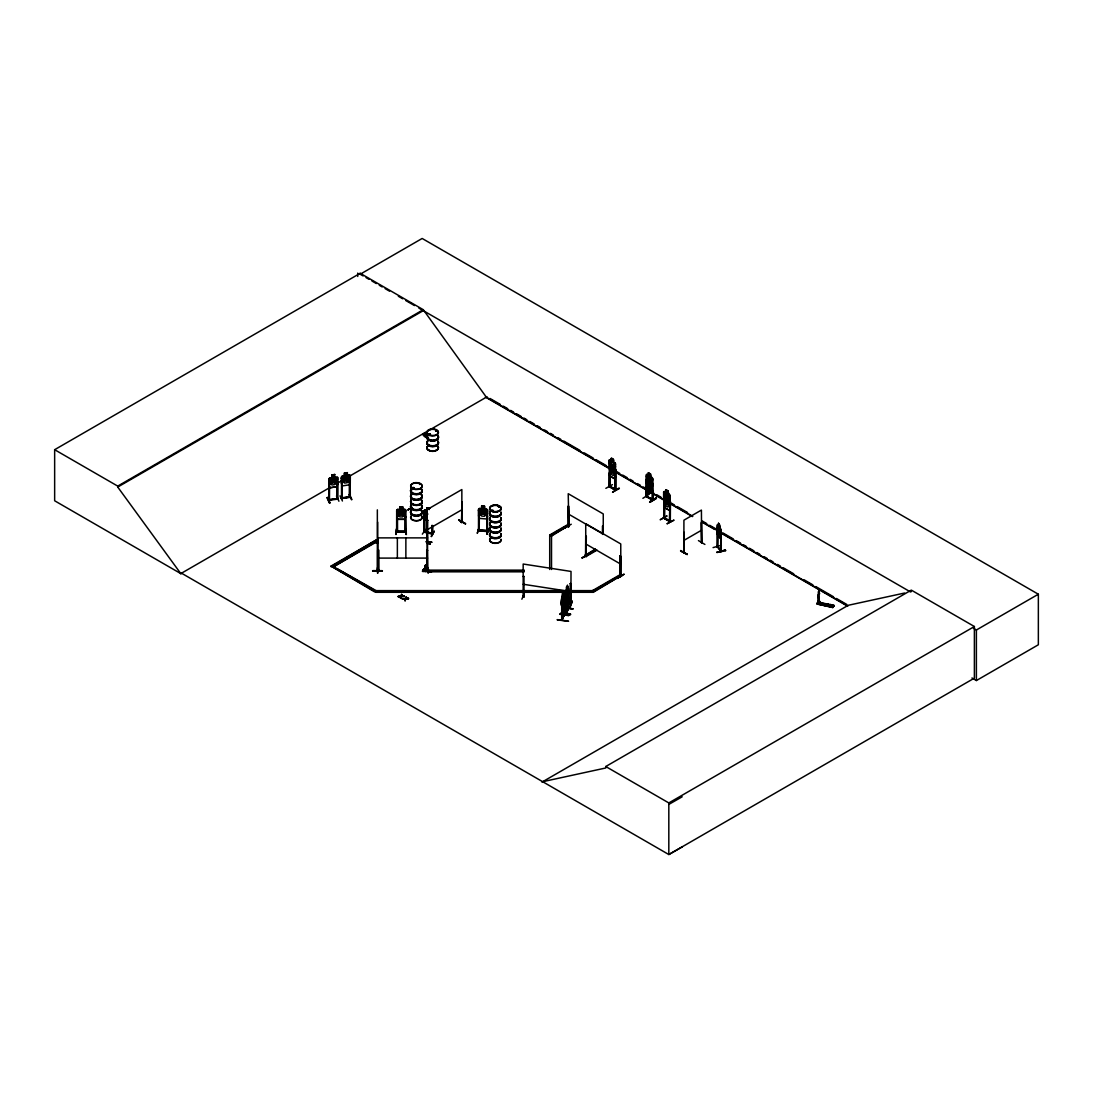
<?xml version="1.0" encoding="UTF-8"?>
<svg xmlns="http://www.w3.org/2000/svg" width="1093" height="1093" viewBox="0 0 1093 1093"><rect width="100%" height="100%" fill="white"/><g stroke="black" fill="none" stroke-linecap="round" stroke-linejoin="round"><path stroke-width="1.5" d="M615.496 470.769L615.578 463.992L609.812 459.811L609.033 460.358L609.607 469.949L614.744 472.818M609.744 459.852L611.37 460.781C609.47 456.095 615.236 459.251 613.323 461.97L614.416 463.418L614.362 468.091L613.255 469.471L611.233 468.323L610.154 465.714L611.315 458.158L613.501 459.388L613.405 461.929L614.853 462.749M663.588 498.613L663.67 491.905L664.448 491.358L670.282 495.539L669.353 504.379L664.243 501.482L663.67 491.905M666.006 492.315L666.02 489.814M668.11 493.421L668.137 490.921L665.883 489.732L664.79 497.247L665.856 499.87L667.891 501.018L668.998 499.624L669.039 494.965L667.987 491.003L665.951 489.855M670.214 502.261L669.517 494.227M818.056 596.341L818.52 603.104L819.285 601.997L819.094 590.562L819.285 592.843M425.655 568.934C424.043 557.69 431.052 573.975 424.453 570.437L425.778 564.944M818.548 601.519L819.928 601.478L817.66 601.601L818.343 601.778M818.151 595.958L818.411 593.923L818.179 595.494M818.52 593.95L818.425 591.86M717.145 546.746L717.937 547.074M717.172 546.801L717.555 545.913L717.896 547.142M720.874 550.421L721.298 551.487L717.213 546.049M721.325 550.681L720.915 551.541M561.98 607.093L561.638 605.126L561.993 606.97C567.431 587.884 561.884 612.954 561.583 605.112M567.991 596.436C569.357 586.832 566.379 605.782 565.901 598.458M563.797 614.908C565.928 612.831 559.575 622.791 562.349 619.062M564.343 594.961L563.756 615.523M562.376 605.905L563.155 591.737L562.376 593.458L562.021 620.305L564.371 614.457M565.832 613.474L565.805 591.819L567.991 586.422L567.349 587.556M566.461 613.132L566.461 612.531M557.239 619.881C573.647 622.067 571.011 621.398 557.348 619.622M561.406 613.187C589.004 617.695 542.77 609.429 570.382 614.594M561.529 612.9L570.478 614.321M561.529 612.572L570.505 613.924M817.591 602.912L817.796 601.232M425.109 570.751L425.587 565.19L424.453 570.437M563.51 598.991L562.403 603.418L563.51 594.346M680.679 550.517L687.265 554.274M562.444 595.945L561.611 598.513L563.769 593.075L564.207 615.591M561.706 605.208C557.881 604.169 566.68 587.884 563.155 594.223M425.655 564.972L424.152 569.972M377.249 542.797L377.754 541.622M377.768 542.797L377.713 541.691M377.345 570.286L377.672 571.024L377.659 550.257M377.345 509.857L377.345 571.024L377.672 570.232M427.418 543.153L431.803 542.224L427.158 542.237M427.418 570.15L426.653 570.614L427.623 570.368M426.898 507.753L429.781 508.327L426.898 507.753L427.418 570.888M720.478 538.453L717.541 534.682L717.145 531.717L717.623 534.668L720.478 538.453L720.902 536.526M429.727 433.853C431.94 435.916 426.461 433.566 430.478 434.413M419.452 484.472L420.204 484.049M435.656 430.724L436.462 430.451L435.82 430.82M435.82 430.71L436.544 430.601L435.56 430.601M493.189 510.376L491.686 510.144L492.11 510.896M498.859 506.906L498.353 506.619M499.159 506.565L499.282 506.851M562.021 597.639L562.403 595.958L562.116 620.209M566.598 589.291L566.57 586.777L566.188 613.638L566.434 592.898M479.362 510.499L478.488 510.622L479.362 510.499L479.212 530.952L479.212 530.214M478.529 515.841L479.458 518.396L486.549 518.956L487.587 516.552M481.562 508.464L480.141 509.324L480.141 513.97L481.644 516.074L484.472 516.292L485.975 514.42L485.975 509.789L484.472 508.832L484.486 506.291L481.644 506.127M479.048 527.659L477.272 533.357L478.912 528.015M478.433 530.651L478.638 529.873L486.822 530.515L486.617 531.294M486.713 511.087L487.546 511.141L486.713 511.087L486.822 531.253M479.458 530.201L487.642 530.638L486.59 530.774M486.986 534.122L488.27 528.397L487.054 533.739M831.199 606.683L832.347 605.016L833.932 605.385L832.729 607.558L817.113 603.992L818.247 601.956L834.014 605.631M817.127 603.992L832.866 607.339L833.932 605.385M818.042 602.612L833.863 605.864M832.716 607.558L833.016 606.902L817.482 603.459M833.699 605.877L817.947 602.393L818.343 601.123M424.303 569.48L425.56 565.04M713.06 547.607L721.366 545.229M430.096 544.259L426.188 541.923M430.15 543.904L426.188 541.636M427.322 522.495L427.322 543.262L427.431 521.703L427.664 571.817L524.285 571.817M615.523 476.794L614.799 478.789L609.853 475.906L609.197 473.132L609.73 476.001L614.84 478.898L615.591 476.753M664.489 507.453L663.834 504.679L664.366 507.548L669.476 510.445L670.228 508.286M669.476 510.445L670.296 508.341M646.086 480.879L646.837 478.72L652.002 481.576L652.685 484.431M646.154 480.838L646.878 478.83M652.002 487.259L652.753 485.21L651.934 487.3L646.769 484.445L646.154 481.548L646.769 484.445M614.717 472.832L615.578 470.714M337.614 484.062L336.63 486.617L329.813 487.82L336.726 486.754L337.737 484.117M344.418 475.51L344.418 473.023L347.396 472.613L347.301 475.209L348.763 475.81L348.763 480.455L347.301 482.669L344.541 483.092L343.079 481.33L343.079 476.685L344.541 475.633L342.423 475.81L341.508 476.903L341.481 483.516L342.41 485.907L349.323 484.841L350.334 482.218M349.323 484.841L350.306 482.15M400.298 598.049L402.128 595.098L401.596 594.373C401.91 598.103 394.464 596.218 400.94 595.999M400.83 598.363L402.128 594.674M405.093 600.822L406.391 597.133L405.189 598.868L402.361 598.814L405.189 598.458L405.093 600.822L405.107 598.8M400.94 596.409L401.596 594.373M328.651 499.597C349.637 497.37 326.657 499.515 328.938 500.539L328.884 478.761L329.854 477.805L337.737 477.436L334.786 477.013M337.71 477.381L337.614 499.146L336.712 499.282L337.614 498.203M336.617 499.105L337.614 499.146L328.829 500.28M342.246 498.271L341.262 498.394L342.15 497.766M350.143 496.564L349.227 496.454L350.225 496.304M405.817 516.866L404.765 519.394L397.62 519.394L396.677 516.866L397.688 519.257L404.697 519.257M482.901 511.661L485.606 509.666L483.693 512.371L485.716 515.39L483.092 512.863L480.469 515.063L482.45 512.262L480.551 509.27L482.86 511.647M817.345 603.664L817.291 602.653L818.876 603.008L818.78 604.019L819.928 601.478M818.315 602.106L817.263 603.787L832.962 607.202M563.797 615.646L563.674 593.062L563.141 594.223M523.984 576.435L523.096 576.489L523.984 576.435L523.998 596.846L523.151 595.753M521.867 599.21L524.134 593.936M523.998 596.327L523.014 595.999M563.004 593.403L562.54 594.428L563.209 591.887M563.127 595.193L562.403 601.423L563.114 599.838M570.204 583.594L571.011 583.717L570.204 583.594L570.191 604.06L570.915 604.169L571.011 571.434L523.178 564.029L523.164 596.778L523.889 596.887M561.802 607.066L564.015 600.098M564.248 614.867L562.28 619.212M571.024 603.391L570.327 603.035M570.109 603.063L570.819 603.418M572.308 601.068L570.382 606.67M408.058 509.953L412.006 507.644M329.826 502.917L327.49 497.411M327.408 497.78L329.895 503.012M327.422 497.452L329.84 502.602M329.389 503.067L327.039 497.848M340.005 495.867L342.437 501.004M564.726 528.042L571.243 524.23M605.85 488.339L612.435 484.623M582.241 558.017L587.46 554.971M566.721 586.927C567.95 582.46 568.401 594.66 566.598 596.751L566.201 595.603M566.721 587.761L567.199 586.736M568.018 608.992L568.251 588.239L568.647 608.528L566.283 613.542M568.387 608.965L568.565 588.294M563.947 607.735L573.06 608.842L563.947 607.325M565.901 613.542L568.633 607.749L568.018 608.255M568.319 608.514L565.873 612.859L568.319 608.514L568.237 586.763M642.889 498.312L649.379 494.132M646.851 474.376L652.753 478.529L652.753 500.266L646.031 496.577L646.086 474.922L646.851 474.376L646.346 496.454L652.986 500.102L652.289 499.706M647.015 496.099L646.264 495.675M647.001 496.017C645.744 498.859 648.395 491.29 646.947 488.366M652.958 500.061L652.302 479.526L652.084 499.966C651.032 498.162 654.242 499.911 652.289 498.968M563.373 600.808L563.537 594.578L562.909 598.267C561.816 592.72 562.212 611.014 562.895 599.401L563.319 600.877M817.755 601.355L817.742 602.94M567.909 526.334L568.661 526.73L568.223 505.991L568.005 526.43L568.906 526.566L568.825 506.332M568.661 526.198L567.936 525.569L568.661 525.993M609.047 486.631L609.361 466.287M610.017 486.153L609.334 485.716L609.949 486.03M615.004 489.322L615.004 490.06L615.004 469.771L615.824 469.976L615.673 490.361L615.605 470.099L613.419 468.05L613.487 465.522L611.233 464.334L610.222 471.807L611.301 474.417L613.337 475.564L614.43 474.184L614.43 469.539L613.337 465.604M609.361 473.023L609.457 486.522C620.032 493.503 616.425 488.421 609.334 486.453M586.094 555.954L585.438 555.572L586.408 555.831M585.438 556.31L586.408 556.569L585.725 535.994L585.534 556.405M619.963 575.546L620.482 575.833M663.697 518.219L663.984 497.821L664.12 518.041M664.585 498.162L664.421 518.56L664.12 517.303M670.46 501.509L670.296 521.908L669.859 501.168L669.558 521.525L669.927 520.623L670.528 521.771L663.793 518.232M669.558 521.525L669.859 501.168M670.214 521.17L664.421 518.027L670.419 520.937M396.458 528.766L396.008 534.518L396.527 529.149M377.481 573.115L377.427 567.759M377.877 573.101L377.932 569.658L378.957 569.658M411.296 508.3L411.392 486.563L411.323 493.271M425.587 529.477L422.335 534.149M433.252 429.098L434.03 428.415M427.008 542.524L427.418 542.046M462.066 521.498L461.492 521.839M461.929 521.265L461.205 522.427L462.175 522.167L461.861 501.824L461.615 522.509M687.265 554.629L680.529 550.94L687.292 554.247M428.142 438.32C419.234 435.506 424.726 430.437 427.404 435.547L424.808 433.661M425.245 433.443L422.868 434.563M424.152 511.77L424.931 511.948L424.917 532.359L423.961 531.444M426.939 510.185L425.573 510.868L425.573 515.5L426.994 517.809M424.931 519.844L424.084 517.126L424.931 519.844L428.319 520.446M424.917 531.622L424.111 531.212M431.148 536.444L434.358 531.048L431.516 536.567M819.285 601.997L818.411 603.076L818.37 596.833M826.718 603.732C824.272 608.173 826.636 601.874 828.303 604.265M828.303 604.101L827.155 605.754M831.281 604.784C827.947 608.856 833.604 603.882 829.696 604.415L828.562 606.082M683.876 552.716L683.917 520.186L701.419 510.076L701.651 542.715M701.433 542.893L701.419 522.372L701.72 542.756M412.471 487.861L413.482 487.437M413.946 487.847L414.11 488.257M337.71 498.381L336.917 498.572M341.344 498.408L350.225 497.042M342.15 478.065L342.15 498.504L342.232 478.242L341.344 478.188L342.232 478.242M350.088 497.028L349.309 497.37L350.306 496.482M720.615 551.063L720.574 550.285M721.271 551.405L720.902 530.774M818.999 590.616L818.411 592.105M426.885 516.784L425.915 516.647L427.773 514.093L425.969 510.95L426.912 511.155M328.911 478.816L331.848 477.477L331.821 474.922L334.786 474.526L331.848 474.977M378.943 569.863L377.959 569.863M426.653 569.877L427.65 569.836L426.68 569.617M396.527 531.745L405.708 531.745M717.186 531.758L717.636 524.64L718.538 525.87L717.814 525.924L717.814 530.57L719.618 534.86L720.205 528.78L719.139 529.695L718.101 526.102L718.893 529.941L718.074 531.854L719.153 530.829L720.246 534.627L719.659 524.872L718.497 523.246L720.997 529.818L720.997 551.555L720.615 530.843L721.257 531.212M397.688 509.447L396.773 510.281L397.647 509.311L404.738 509.311L405.817 510.185L406.323 534.518L405.817 529.149M427.732 541.281L426.871 541.472M426.871 542.21L430.191 543.836M461.205 522.386L461.929 522.003M478.625 509.215L481.658 508.559L481.562 505.977L484.582 506.209L484.568 508.764L487.601 509.816L487.396 531.594L487.533 530.856M478.57 529.9L479.212 530.187M492.875 510.527L492 510.581M498.353 506.619L498.873 506.646M609.115 460.426L609.839 459.921M611.301 466.779L609.061 466.479L609.949 466.629M651.879 491.536L652.617 491.017M650.417 493.298L651.51 485.784L650.403 483.188L648.354 482.054L647.247 483.434L647.247 488.079L648.354 489.514C648.258 498.258 650.718 489.008 651.906 491.645L652.617 491.14M663.765 498.094L664.489 497.588M378.957 570.396L378.861 550.162L378.028 550.353M426.653 570.614L426.748 569.644M396.718 530.979L397.551 531.922L397.456 511.51M405.681 531.212L396.718 531.212M405.708 511.702L404.875 511.51L404.779 531.922L404.875 530.952L405.817 531.922L396.622 531.977L396.677 510.199M425.942 570.833L426.065 565.081L427.295 570.286M523.957 596.136L523.178 596.027M652.002 481.576L652.617 484.472M646.004 487.505L646.783 488.803L646.072 487.464M648.204 489.596L646.783 488.803L651.906 491.645M646.346 476.234L646.947 476.575M650.485 476.466L650.554 473.938L648.286 472.763L647.261 480.237L648.354 482.833L650.417 483.98L651.51 482.6L651.51 477.955L650.417 474.02L648.354 472.886M652.685 478.57L651.906 477.258M652.302 479.526L652.904 479.868M646.796 496.441L652.904 499.323M652.234 499.187L646.264 496.413M652.111 499.952L652.398 499.036M649.693 501.742C669.64 489.924 636.44 510.568 656.128 497.902M650.007 502.288L656.442 498.449M826.841 604.21L826.677 605.112M684.204 532.305L684.204 552.826M704.903 544.437L698.441 540.598M609.826 465.946L614.894 468.801M665.938 495.839L668.124 497.069L665.938 495.839L664.858 503.354L665.938 505.95L667.973 507.097L669.066 505.731L667.973 497.151M664.421 497.629L670.296 501.66L669.64 501.304M664.435 507.507L669.544 510.39M427.431 521.703L427.664 521.839M461.547 522.522L462.093 501.96M458.746 520.186L465.714 523.738L459.101 519.981M426.844 541.459L427.732 541.486M427.431 541.923L426.844 509.762L461.861 489.541L461.82 522.044M430.191 544.259L427.185 542.948M615.824 469.976L615.004 469.771M609.402 485.77L609.798 486.276M609.798 486.494L615.892 489.5L615.209 489.063M609.73 486.972L609.949 473.365M619.062 487.984L612.517 492.205L619.376 488.53M602.421 534.122L602.653 525.87L603.022 534.463M585.752 555.435L586.039 556.72L586.326 536.335M588.444 554.124L581.913 557.936L587.761 554.943M664.038 517.303L664.421 517.822M664.667 517.658L663.793 517.508M667.195 523.67L674.039 520.09L667.154 523.752M619.922 556.009L620.756 556.214L620.592 576.612L619.84 576.216L619.922 556.009L620.523 556.351M619.854 575.656L620.756 575.669M620.155 555.872L620.264 576.12M617.449 578.443L624.021 574.276M181.602 573.238L180.892 573.661L54.65 500.772L54.65 449.701L360.198 273.291L423.278 309.702L486.358 397.196L608.705 467.831M360.198 273.291L360.198 274.234L422.158 238.465L1038.35 594.223L1038.35 644.774L976.391 680.543L971.964 677.974M54.65 449.701L117.73 486.112L423.278 309.702M682.196 846.911L668.82 854.535L181.52 573.197L180.796 573.606L117.73 487.054L423.278 310.644M180.796 573.606L330.25 487.314M337.614 483.065L342.027 480.524M349.391 476.261L487.068 396.786M412.061 507.357L407.744 509.844L412.061 507.78M338.147 569.344L376.088 591.258L374.817 591.996L331.042 566.078L376.088 540.065L377.372 540.803L333.597 566.721L377.372 541.445M331.042 566.721L376.088 540.065M426.844 529.982L461.861 509.762M331.042 566.078L374.817 591.354L376.088 590.63L566.338 590.63M609.033 460.358L609.703 469.894L614.758 472.668M422.895 570.013L425.696 568.196L422.895 569.822L425.696 571.639L428.716 570.013M614.812 462.722L615.578 464.033M551.514 536.062L550.244 534.696L567.745 524.585L569.029 525.323L551.514 536.062L549.711 536.062M550.244 535.324L566.297 526.061M569.029 525.323L551.514 535.433L549.711 535.433L549.711 569.48M669.381 504.365L664.312 501.427L663.752 498.599M596.669 550.339L586.449 556.241L585.179 555.504L595.384 548.973M585.179 555.504L595.384 549.601M596.669 549.711L586.449 555.599L585.179 554.861M593.007 590.343L620.756 574.317L622.026 575.055L594.291 591.709L593.007 590.343L594.291 591.081L622.026 575.055M593.007 590.971L620.756 574.959L622.026 575.697M683.917 540.407L701.419 530.296M541.964 782.123L848.236 605.29L904.662 593.021M542.674 781.7L605.754 767.983L605.754 766.521L911.302 590.111L974.382 626.521L974.382 678.125L668.82 854.535L668.82 802.931L974.382 626.521M911.302 591.573L910.592 591.996L418.879 308.103M973.467 628.297L976.391 629.992L1038.35 594.223M668.82 804.407L682.196 796.783M399.819 509.447L398.303 510.281L398.303 514.912L399.819 516.907L402.661 516.907L404.191 514.912L404.191 510.281L402.661 509.447L402.661 506.906L399.724 506.879L399.724 509.365L399.819 506.906M478.529 530.651L487.56 531.321M487.464 531.567L478.488 530.843L478.543 509.106L479.499 508.3L486.481 508.996L487.492 509.898M424.07 531.977L432.746 533.89M431.776 532.933L431.817 533.657M377.672 542.114L372.863 542.333L377.672 542.852L377.672 522.14M428.278 435.028L425.86 436.326L428.278 435.205L425.437 432.978M427.131 542.429L431.803 542.224M429.576 433.798L428.77 434.454M429.727 434.112L428.948 434.167L429.74 433.976M523.082 595.781L523.984 595.917M826.663 604.238L827.21 605.112M432.5 533.316L424.917 531.84L432.582 533.083M432.541 525.61L432.418 534.067L432.65 525.432M349.309 497.37L349.323 476.958L350.129 476.835L350.306 497.219L341.426 498.586L349.5 496.632M717.145 525.05L717.199 546.746L720.956 551.514M718.497 525.733L718.497 523.246M720.997 529.818L717.568 524.777M716.912 552.211L725.41 550.066L716.94 552.279M725.588 550.681L716.94 552.552M429.412 433.976L428.716 434.549M412.553 488.257L414.11 487.738M826.527 604.921L827.579 604.757L827.018 604.347M347.396 475.1L350.334 475.523L350.143 497.301M342.437 475.879L349.295 474.813L350.238 475.578M329.553 479.977L328.747 480.1L329.635 480.155L329.43 500.157M336.712 478.857L337.614 478.912L336.712 478.857L336.917 499.31M349.063 494.542L351.468 499.72M341.535 497.861L349.227 496.659M336.466 496.017L338.926 501.222M401.596 595.945L404.301 596.354L401.5 596.71M398.098 596.354L404.301 596.354M398.098 596.778L400.844 596.764M408.058 598.103L405.763 599.169C408.837 599.893 407.99 597.352 408.563 598.814M402.361 598.814L408.058 598.527M402.361 599.237L405.107 599.224M401.5 596.3L404.301 595.931M405.763 598.759L408.563 598.39M427.459 570.601L426.721 570.587L425.956 565.218M465.358 523.957L458.841 520.077M378.765 570.628L378.957 570.054M329.43 499.419L329.731 500.362M646.673 496.932L646.728 476.698M603.254 534.327L603.254 513.929L568.223 493.708L568.879 526.525M568.551 526.689L568.825 525.788M620.155 575.355L620.482 576.571M341.535 498.599L341.508 476.903M377.509 541.896L372.863 542.333M426.721 550.175L427.554 550.353L426.721 550.175L426.748 570.601M427.308 550.612L427.322 571.379L427.65 569.658M427.623 567.8L428.196 573.169L427.691 567.417M378.834 570.368L377.932 570.396L378.028 537.879L427.554 537.879M372.863 570.614C401.678 570.97 353.312 571.038 382.154 570.655M372.863 570.97L382.154 571.024M422.513 570.97L431.803 571.653L422.513 571.038M396.622 511.51L397.456 511.702M397.551 531.403L404.779 531.403M378.028 558.099L427.554 558.099M427.664 570.136L524.285 570.136M427.664 570.765L524.285 570.765M427.664 571.188L524.285 571.188M569.726 590.63L593.513 590.63L593.513 592.297L376.088 592.297L376.088 590.63L332.313 565.983M376.088 591.668L593.513 591.668M523.793 596.109L523.779 596.874M570.327 603.773L570.204 603.295M666.976 516.06L660.172 519.776L666.703 515.951M432.418 534.067L423.961 532.182M523.178 596.532L524.012 596.614M570.942 603.869L570.122 603.992L571.038 603.896M559.725 613.993L568.729 615.359M559.739 614.28L568.743 615.646M566.57 589.264L565.778 591.832M523.178 584.249L571.011 591.655M563.237 591.75L563.223 594.387M563.961 607.599L572.951 609.006M717.896 546.609L720.997 550.831M349.514 494.419L351.946 499.597M429.18 508.751L427.472 508.382L429.18 509.584M424.999 509.912L426.994 510.349L424.999 509.762L424.057 510.499L424.098 532.236L424.18 510.499M819.572 603.008L833.645 606.178M405.899 529.08L405.899 534.45M609.593 486.235L609.798 487.013L609.73 466.752M585.752 556.173L585.725 523.711L620.756 543.931L620.824 576.476L620.155 576.093M488.325 528.752L487.109 534.081L488.762 528.834M426.502 569.016L427.445 569.795M572.363 601.41L570.027 606.601M648.204 492.082L650.485 493.257M423.497 434.058L427.609 437.022L423.633 434.208M609.006 462.722L615.55 466.41M663.629 494.268L670.187 497.943M669.503 500.416L668.042 499.597L668.124 497.069M664.353 498.299C662.618 497.602 665.705 497.137 666.006 498.449L666.006 495.962M615.824 490.115L614.935 489.951L615.236 469.635M609.129 486.631L615.605 490.32M663.765 518.178L670.228 521.867M360.198 274.234L363.136 275.928M366.073 277.622L369.01 279.316M371.934 281.01L376.334 283.552M379.271 285.246L382.208 286.94M385.146 288.634L389.545 291.175M398.344 296.258L402.743 298.799M405.681 300.493L414.479 305.562M490.019 398.48L500.334 404.437M503.286 406.145L507.712 408.7M510.65 410.394L513.601 412.102M516.552 413.796L520.978 416.351M523.93 418.059L526.867 419.767M529.818 421.461L534.245 424.016M537.196 425.724L540.133 427.418M544.56 429.973L547.511 431.68M550.462 433.374L553.4 435.082M557.826 437.637L560.777 439.331M563.728 441.039L579.946 450.398M584.359 452.953L593.212 458.063M596.15 459.757L606.478 465.714M616.794 471.67L619.745 473.378M622.696 475.086L627.109 477.627M630.06 479.335L633.011 481.043M637.424 483.584L640.375 485.292M643.326 487L646.277 488.694M650.704 491.249L653.641 492.957M656.592 494.651L661.019 497.206M671.334 503.163L674.285 504.87M677.236 506.565L687.552 512.521M702.293 521.033L706.72 523.588M709.658 525.296L717.035 529.545M722.924 532.947L733.253 538.917M736.19 540.611L740.617 543.166M743.568 544.874L746.519 546.568M749.47 548.276L753.883 550.831M756.834 552.525L759.785 554.233M764.198 556.788L767.149 558.482M770.1 560.19L773.052 561.884M777.478 564.439L780.416 566.147M783.367 567.841L793.682 573.811M804.011 579.768L812.85 584.864M815.802 586.572L833.494 596.778M836.432 598.486L846.761 604.443M614.594 471.233L664.722 500.17M669.148 502.725L692.73 516.347M701.569 521.457L717.787 530.815M720.738 532.523L847.512 605.713M485.388 397.06L608.145 467.927M615.537 472.203L664.339 500.375M668.779 502.944L692.443 516.606M702.799 522.577L714.631 529.408M720.547 532.824L847.731 606.26M568.223 513.929L603.254 534.149M569.029 525.952L567.745 524.585M585.725 543.931L620.756 564.152M550.244 534.696L551.514 535.433L551.514 569.48M605.754 766.521L668.82 802.931M425.409 433.265L428.032 435.151M424.958 433.374L427.609 435.342M423.018 434.099L428.565 438.129M423.005 434.386L428.401 438.197M411.392 507.589L411.392 508.327M405.817 510.24L404.738 509.311M656.169 498.258L649.748 502.124M617.463 578.033L623.966 574.208M717.568 526.949L717.595 547.224L717.855 535.297M725.588 550.694L725.383 549.998M819.326 592.857L819.668 593.745M431.749 533.862L431.749 525.446M350.129 476.835L349.323 476.958M344.418 473.023L344.541 475.633M342.382 485.852L341.576 483.489M329.813 487.82L328.884 485.429L328.979 478.775M565.805 598.445L566.051 600.412M976.391 629.992L976.391 680.543M819.832 601.615L819.832 602.311M664.585 504.911L664.421 518.56M611.383 464.416L611.383 466.902M602.653 525.87L602.653 533.999M570.942 583.894L570.819 604.156M567.458 585.083L567.431 587.72M561.693 598.499L561.706 620.264M478.638 509.147L478.625 515.841M406.391 597.133L405.858 596.833M405.872 537.879L405.872 558.099M402.771 506.81L402.771 509.365M397.36 537.879L397.36 558.099M357.725 273.1L357.725 276.447M337.532 478.734L337.546 499.214M334.759 474.471L334.69 477.108L336.166 477.709L336.166 482.355L334.69 484.582L331.944 485.005L330.469 483.243L330.469 478.597L331.944 477.545L331.917 474.99M117.73 486.112L117.73 487.054M437.733 441.34A5.875 3.388 0 0 1 432.65 446.422A5.875 3.388 0 0 1 427.568 441.34M437.665 441.681A5.793 3.347 0 0 1 432.65 446.709A5.793 3.347 0 0 1 427.636 441.681M437.665 446.368A5.793 3.347 0 0 1 432.65 451.395A5.793 3.347 0 0 1 427.636 446.368M437.733 435.765A5.875 3.388 0 0 1 432.65 440.848A5.875 3.388 0 0 1 427.568 435.765M437.665 440.752A5.793 3.347 0 0 1 432.65 445.766A5.793 3.347 0 0 1 427.636 440.752M437.665 436.107A5.793 3.347 0 0 1 432.65 441.121A5.793 3.347 0 0 1 427.636 436.107M437.733 441.053A5.875 3.388 0 0 1 432.65 446.135A5.875 3.388 0 0 1 427.568 441.053M437.733 435.479A5.875 3.388 0 0 1 432.65 440.561A5.875 3.388 0 0 1 427.568 435.479M437.665 435.178A5.793 3.347 0 0 1 432.65 440.192A5.793 3.347 0 0 1 427.636 435.178M501.059 518.26A5.875 3.388 0 0 1 494.623 522.495A5.875 3.388 0 0 1 490.306 517.44M500.99 518.588A5.793 3.347 0 0 1 494.637 522.768A5.793 3.347 0 0 1 490.374 517.781M500.949 522.96A5.752 3.32 0 0 1 494.637 527.113A5.752 3.32 0 0 1 490.402 522.153M500.977 523.274A5.779 3.334 0 0 1 494.637 527.454A5.779 3.334 0 0 1 490.388 522.468M501.059 512.672A5.875 3.388 0 0 1 494.623 516.921A5.875 3.388 0 0 1 490.306 511.852M500.977 517.658A5.779 3.334 0 0 1 494.637 521.826A5.779 3.334 0 0 1 490.388 516.852M500.977 513.013A5.779 3.334 0 0 1 494.637 517.18A5.779 3.334 0 0 1 490.388 512.207M501.059 517.973A5.875 3.388 0 0 1 494.623 522.208A5.875 3.388 0 0 1 490.306 517.153M501.059 512.385A5.875 3.388 0 0 1 494.623 516.634A5.875 3.388 0 0 1 490.306 511.565M500.977 512.084A5.779 3.334 0 0 1 494.637 516.251A5.779 3.334 0 0 1 490.388 511.278M501.059 534.163A5.875 3.388 0 0 1 494.623 538.398A5.875 3.388 0 0 1 490.306 533.343M500.99 534.491A5.793 3.347 0 0 1 494.637 538.671A5.793 3.347 0 0 1 490.374 533.685M501.14 539.723A5.752 3.32 0 0 1 493.899 542.934A5.752 3.32 0 0 1 490.402 538.057M501.154 524.64A5.766 3.334 0 0 1 493.899 527.851A5.766 3.334 0 0 1 490.388 522.973M500.977 539.177A5.779 3.334 0 0 1 494.637 543.358A5.779 3.334 0 0 1 490.388 538.371M500.99 523.492A5.807 3.347 0 0 1 494.637 527.673A5.807 3.347 0 0 1 490.361 522.686M501.059 528.575A5.875 3.388 0 0 1 494.623 532.824A5.875 3.388 0 0 1 490.306 527.755M500.977 533.562A5.779 3.334 0 0 1 494.637 537.729A5.779 3.334 0 0 1 490.388 532.756M500.977 528.916A5.779 3.334 0 0 1 494.637 533.083A5.779 3.334 0 0 1 490.388 528.11M501.059 533.876A5.875 3.388 0 0 1 494.623 538.111A5.875 3.388 0 0 1 490.306 533.056M501.059 528.288A5.875 3.388 0 0 1 494.623 532.537A5.875 3.388 0 0 1 490.306 527.468M500.977 527.987A5.779 3.334 0 0 1 494.637 532.154A5.779 3.334 0 0 1 490.388 527.181M421.488 494.924A5.875 3.388 0 0 1 416.406 500.007A5.875 3.388 0 0 1 411.31 494.924M421.42 495.266A5.793 3.347 0 0 1 416.406 500.293A5.793 3.347 0 0 1 411.392 495.266M421.433 499.747A5.807 3.347 0 0 1 416.406 504.775A5.807 3.347 0 0 1 411.378 499.747M421.433 499.993A5.807 3.347 0 0 1 416.406 505.021A5.807 3.347 0 0 1 411.378 499.993M421.488 489.35A5.875 3.388 0 0 1 416.406 494.432A5.875 3.388 0 0 1 411.31 489.35M421.42 494.337A5.793 3.347 0 0 1 416.406 499.351A5.793 3.347 0 0 1 411.392 494.337M421.406 489.691A5.779 3.334 0 0 1 416.406 494.705A5.779 3.334 0 0 1 411.392 489.691M421.488 494.637A5.875 3.388 0 0 1 416.406 499.72A5.875 3.388 0 0 1 411.31 494.637M421.488 489.063A5.875 3.388 0 0 1 416.406 494.145A5.875 3.388 0 0 1 411.31 489.063M421.406 488.762A5.779 3.334 0 0 1 416.406 493.763A5.779 3.334 0 0 1 411.392 488.762M421.488 510.827A5.875 3.388 0 0 1 416.406 515.91A5.875 3.388 0 0 1 411.31 510.827M421.42 511.169A5.793 3.347 0 0 1 416.406 516.197A5.793 3.347 0 0 1 411.392 511.169M421.433 515.65A5.807 3.347 0 0 1 416.406 520.678A5.807 3.347 0 0 1 411.378 515.65M421.406 500.457A5.779 3.334 0 0 1 416.406 505.472A5.779 3.334 0 0 1 411.392 500.457M421.42 515.855A5.793 3.347 0 0 1 416.406 520.883A5.793 3.347 0 0 1 411.392 515.855M421.433 500.17A5.807 3.347 0 0 1 416.406 505.198A5.807 3.347 0 0 1 411.378 500.17M421.488 505.253A5.875 3.388 0 0 1 416.406 510.335A5.875 3.388 0 0 1 411.31 505.253M421.406 510.24A5.779 3.334 0 0 1 416.406 515.254A5.779 3.334 0 0 1 411.392 510.24M421.406 505.594A5.779 3.334 0 0 1 416.406 510.609A5.779 3.334 0 0 1 411.392 505.594M421.488 510.54A5.875 3.388 0 0 1 416.406 515.623A5.875 3.388 0 0 1 411.31 510.54M421.488 504.966A5.875 3.388 0 0 1 416.406 510.048A5.875 3.388 0 0 1 411.31 504.966M421.42 504.665A5.793 3.347 0 0 1 416.406 509.68A5.793 3.347 0 0 1 411.392 504.665M611.288 461.656L611.247 466.328L613.282 467.476L613.323 462.804L611.288 461.656M611.684 458.937L612.982 460.508L611.684 458.937M665.924 493.203L665.883 497.861L667.919 499.009L667.96 494.35L665.924 493.203M666.306 490.484L667.618 492.055L666.306 490.484M566.434 590.753L566.406 596.614L567.089 592.734C568.278 598.732 567.773 580.356 567.103 591.6L566.434 590.753M647.384 482.45L648.832 486.207C645.881 487.574 648.504 490.347 649.31 487.054L651.127 490.333L649.748 486.727C652.767 485.183 650.048 482.45 649.283 485.92L647.48 482.464M651.401 483.489L649.488 480.1C648.682 483.489 646.113 480.92 649.023 479.294L647.643 475.687L649.447 478.98C650.253 475.674 652.876 478.447 649.925 479.813L651.401 483.489M335.865 483.393L334.909 483.612L333.297 481.466L330.742 484.267L332.668 481.016L330.824 478.447L333.242 480.36L335.756 477.696L333.884 480.838L335.865 483.393M348.462 481.48L347.451 481.644L345.894 479.554L343.339 482.368L345.265 479.103L343.434 476.548L345.853 478.447L348.353 475.783L346.481 478.925L348.462 481.48M403.918 515.91L402.934 515.978L401.254 513.573L398.617 515.992L400.612 513.027L398.699 510.185L401.213 512.467L403.795 510.185L401.869 513.054L403.918 515.91M567.322 588.526L566.598 594.756L567.322 588.526M426.502 433.743L424.084 435.041L426.502 433.743M427.213 434.263L424.794 435.547L427.213 434.263M334.198 475.113L332.436 475.387L332.436 476.22L334.198 475.947L334.198 475.113M346.809 473.201L345.033 473.474L345.033 474.307L346.809 474.034L346.809 473.201M334.69 477.942L331.944 478.365L331.944 483.01L334.69 482.587L334.69 477.942M347.301 476.029L344.541 476.452L344.541 481.098L347.301 480.674L347.301 476.029M431.803 571.284L422.513 571.393L431.803 571.338M402.156 507.371L400.325 507.371L400.325 508.204L402.156 508.204L402.156 507.371M402.661 510.281L399.819 510.281L399.819 514.912L402.661 514.912L402.661 510.281M483.967 506.715L482.15 506.578L482.15 507.412L483.967 507.548L483.967 506.715M484.472 509.666L481.644 509.434L481.644 514.079L484.472 514.311L484.472 509.666M650.048 474.239L648.723 473.501L650.048 475.059L650.048 474.239M650.417 477.34L648.354 476.206L648.354 480.852L650.417 481.986L650.417 477.34M650.403 485.169L648.354 484.035L648.354 488.68L650.403 489.814L650.403 485.169M650.034 491.686L648.723 490.962L650.034 492.519L650.034 491.686M612.982 465.823L611.67 465.085L612.982 466.643L612.982 465.823M667.604 497.356L666.306 496.618L667.604 498.189L667.604 497.356M613.337 468.924L611.301 467.777L611.301 472.422L613.337 473.57L613.337 468.924M667.973 500.471L665.938 499.323L665.938 503.969L667.973 505.116L667.973 500.471M719.399 525.05L718.648 524.094L719.399 525.883L719.399 525.05M719.618 528.22L718.443 526.73L718.443 531.376L719.618 532.865L719.618 528.22M429.768 435.055A5.766 3.334 0 0 0 438.416 432.172A5.766 3.334 0 0 0 429.768 429.289A5.766 3.334 0 0 0 429.768 435.055M432.65 451.054A5.779 3.334 0 0 0 437.651 446.053A5.766 3.334 0 0 1 432.65 451.054A5.766 3.334 0 0 1 427.65 446.053A5.779 3.334 0 0 0 432.65 451.054M429.754 435.533A5.779 3.334 0 0 0 438.43 432.637A5.779 3.334 0 0 0 429.754 429.754A5.779 3.334 0 0 0 429.754 435.533M492.492 511.182A5.793 3.347 0 0 0 501.181 508.286A5.793 3.347 0 0 0 492.492 505.39A5.793 3.347 0 0 0 492.492 511.182M492.506 511.62A5.766 3.334 0 0 0 501.154 508.737A5.766 3.334 0 0 0 492.506 505.84A5.766 3.334 0 0 0 492.506 511.62M492.492 511.36A5.807 3.347 0 0 0 501.195 508.45A5.807 3.347 0 0 0 492.492 505.553A5.807 3.347 0 0 0 492.492 511.36M413.496 488.844A5.807 3.347 0 0 0 422.212 485.934A5.807 3.347 0 0 0 413.496 483.038A5.807 3.347 0 0 0 413.496 488.844M413.523 489.104A5.752 3.32 0 0 0 422.158 486.221A5.752 3.32 0 0 0 413.523 483.352A5.752 3.32 0 0 0 413.523 489.104"/></g></svg>
